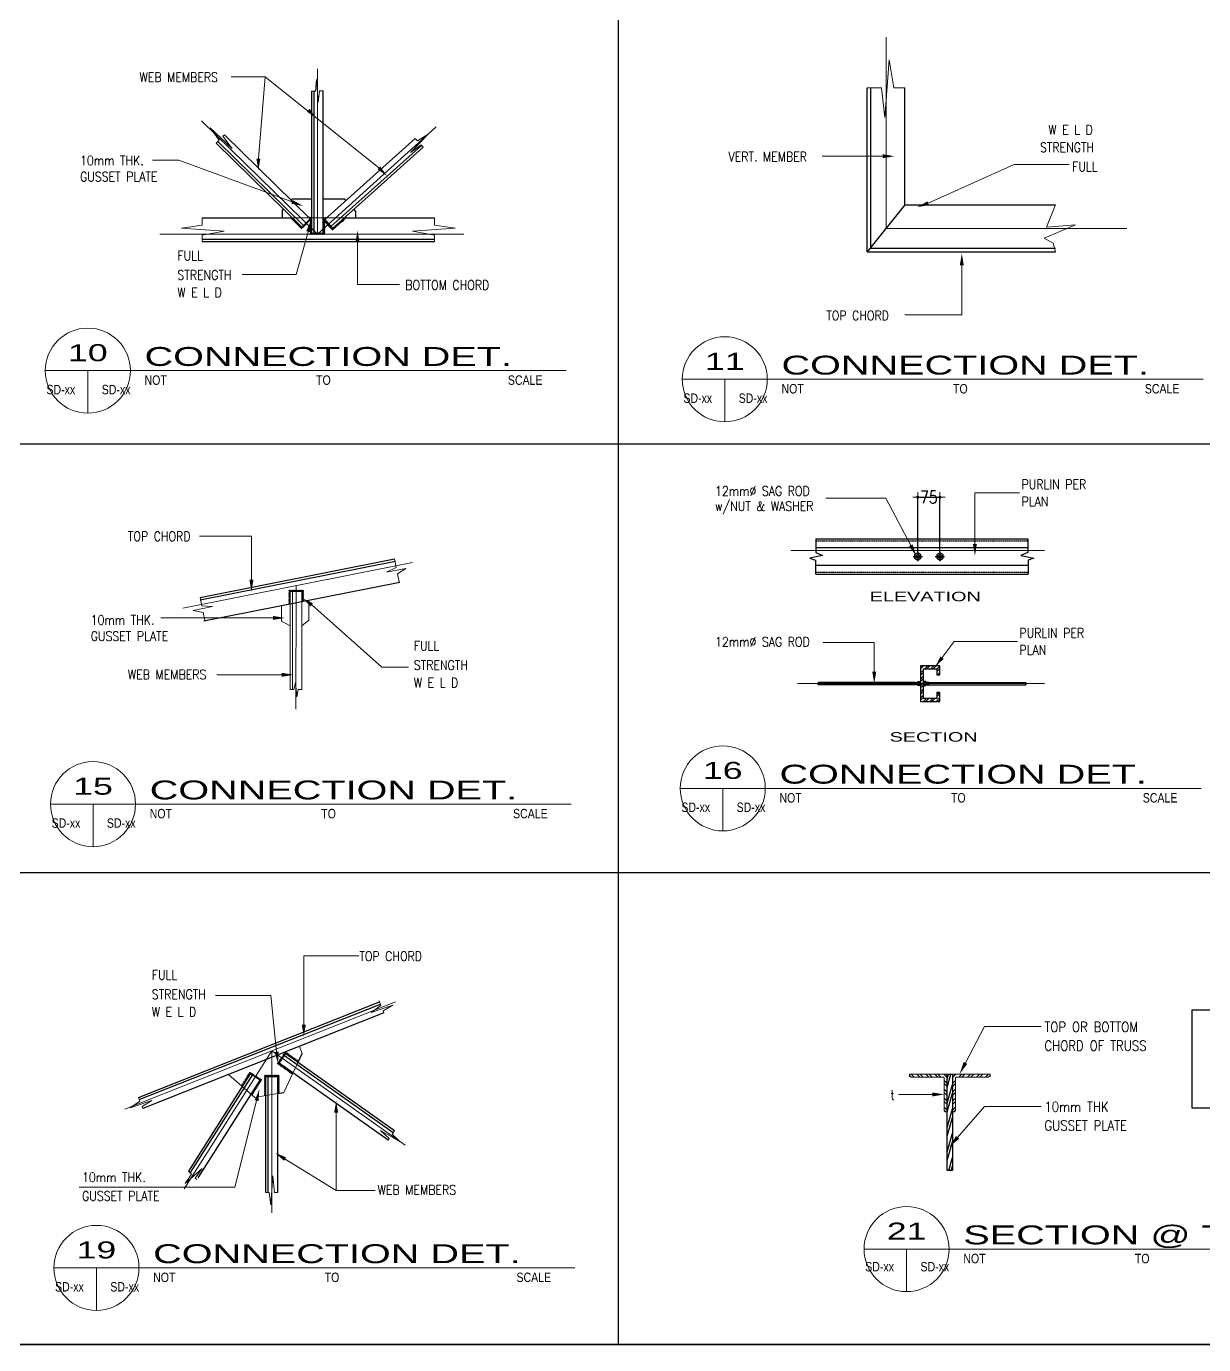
# Model space of a CAD drawing. Header units: millimetres. Extents: x -14320 to 437400, y -59080 to 73710.
# Drawn here: x -2918 to 15767, y -55145 to -34225 of the extents above; entities that cross this region are included whole.
import ezdxf
from ezdxf.enums import TextEntityAlignment as Align

# ---------------------------------------------------------------- set-up
doc = ezdxf.new("R2010")
doc.units = ezdxf.units.MM
doc.header["$LTSCALE"] = 10
doc.header["$MEASUREMENT"] = 0
doc.linetypes.add('HIDDEN2', pattern=[0.1875, 0.125, -0.0625])
for name, color, linetype in [('8', 8, 'Continuous'), ('ANG', 5, 'Continuous'), ('truss', 3, 'Continuous')]:
    doc.layers.add(name, color=color, linetype=linetype)
for name, color, linetype, lineweight in [('DIM', 8, 'Continuous', 5), ('GRID', 9, 'Continuous', 5), ('S-DETL-LW25', 2, 'Continuous', 9), ('S-DIMN-100', 1, 'Continuous', 5), ('SPOT', 9, 'Continuous', 9), ('TEXT', 2, 'Continuous', 20), ('WEB', 2, 'Continuous', 9), ('WELD', 251, 'Continuous', 5)]:
    doc.layers.add(name, color=color, linetype=linetype, lineweight=lineweight)
doc.styles.add('1', font='simplex.shx', dxfattribs={"width": 0.85, "height": 40})
doc.styles.add('100', font='ROMANS.shx', dxfattribs={"width": 0.8, "height": 200})
doc.styles.add('TITLE1', font='HELV.shx', dxfattribs={"height": 500})
doc.styles.add('TITLE2', font='HELV.shx', dxfattribs={"height": 400})
doc.dimstyles.new('S-100-DIM-DB', dxfattribs={"dimscale": 50, "dimtxt": 2.5, "dimasz": 0.008, "dimexe": 0, "dimexo": 0, "dimgap": 1, "dimtad": 1, "dimdec": 0, "dimrnd": 0.5, "dimdsep": 46, "dimtxsty": '100', "dimblk": 'ESCA-DOT-1', "dimcen": 0.0025, "dimclrd": 1, "dimclre": 1, "dimclrt": 52, "dimadec": 0, "dimazin": 2, "dimtfac": 1, "dimtdec": 0, "dimtix": 1, "dimtmove": 2, "dimatfit": 3, "dimldrblk": 'ESCA-DOT-1', "dimfxl": 1, "dimtolj": 1, "dimtzin": 0, "dimarcsym": 0})

# ---------------------------------------------------------------- blocks, each defined once
blk = doc.blocks.new('*X157')
at = {"color": 0}
for p, q in [((39.58, 42.154), (39.605, 42.179)), ((39.603, 42.1702), (39.5987, 42.1745)), ((39.6004, 42.1684), (39.614, 42.182)), ((39.6065, 42.1727), (39.6022, 42.177)), ((39.61, 42.1752), (39.6057, 42.1795)), ((39.6136, 42.1777), (39.6092, 42.182)), ((39.5697, 42.1195), (39.5494, 42.1398)), ((39.5504, 42.1364), (39.5642, 42.1502)), ((39.5529, 42.1329), (39.5572, 42.1372)), ((39.5573, 42.138), (39.553, 42.1423)), ((39.5554, 42.1294), (39.5597, 42.1337)), ((39.5608, 42.1404), (39.5565, 42.1447)), ((39.5579, 42.1259), (39.5622, 42.1302)), ((39.5839, 42.0993), (39.5591, 42.1241)), ((39.5597, 42.1396), (39.5846, 42.1646)), ((39.5643, 42.1429), (39.56, 42.1472)), ((39.5604, 42.1223), (39.5647, 42.1266)), ((39.5628, 42.1188), (39.5672, 42.1231)), ((39.5678, 42.1454), (39.5635, 42.1497)), ((39.5653, 42.1153), (39.5696, 42.1196)), ((39.5713, 42.1479), (39.567, 42.1522)), ((39.5749, 42.1504), (39.5706, 42.1547)), ((39.5784, 42.1528), (39.5741, 42.1571)), ((39.5819, 42.1553), (39.5776, 42.1596)), ((39.5854, 42.1578), (39.5811, 42.1621)), ((39.5889, 42.1603), (39.5846, 42.1646)), ((39.5924, 42.1628), (39.5881, 42.1671)), ((39.596, 42.1653), (39.5917, 42.1696)), ((39.5918, 42.0938), (39.6167, 42.1187)), ((39.5995, 42.1677), (39.5952, 42.172)), ((39.6221, 42.1151), (39.6178, 42.1194)), ((39.6256, 42.1176), (39.6213, 42.1219)), ((39.6291, 42.1201), (39.6248, 42.1244)), ((39.6326, 42.1226), (39.6283, 42.1269)), ((39.6361, 42.1251), (39.6318, 42.1294)), ((39.6326, 42.1225), (39.64, 42.1299)), ((39.6397, 42.1275), (39.6354, 42.1319)), ((39.5678, 42.1118), (39.5721, 42.1161)), ((39.5703, 42.1083), (39.5746, 42.1126)), ((39.5728, 42.1047), (39.5771, 42.109)), ((39.5869, 42.0903), (39.5734, 42.1038)), ((39.5752, 42.1012), (39.5795, 42.1055)), ((39.5777, 42.0977), (39.582, 42.102)), ((39.5802, 42.0942), (39.5845, 42.0985)), ((39.5827, 42.0907), (39.5964, 42.1043)), ((39.5904, 42.0928), (39.5861, 42.0971)), ((39.5939, 42.0953), (39.5896, 42.0996)), ((39.5975, 42.0978), (39.5931, 42.1021)), ((39.601, 42.1002), (39.5967, 42.1046)), ((39.6045, 42.1027), (39.6002, 42.107)), ((39.608, 42.1052), (39.6037, 42.1095)), ((39.6115, 42.1077), (39.6072, 42.112)), ((39.615, 42.1102), (39.6107, 42.1145)), ((39.6186, 42.1127), (39.6143, 42.117))]:
    blk.add_line(p, q, dxfattribs=at)
blk = doc.blocks.new('*X156')
at = {"color": 0}
for p, q in [((39.495, 42.225), (39.4962, 42.2261)), ((39.495, 42.219), (39.501, 42.225)), ((39.501, 42.2182), (39.495, 42.2242)), ((39.495, 42.213), (39.501, 42.219)), ((39.501, 42.2122), (39.495, 42.2182)), ((39.495, 42.207), (39.501, 42.213)), ((39.501, 42.2062), (39.495, 42.2122)), ((39.495, 42.201), (39.501, 42.207)), ((39.501, 42.2002), (39.495, 42.2062)), ((39.495, 42.195), (39.501, 42.201)), ((39.501, 42.1942), (39.495, 42.2002)), ((39.495, 42.189), (39.501, 42.195)), ((39.501, 42.1882), (39.495, 42.1942)), ((39.495, 42.183), (39.501, 42.189)), ((39.501, 42.1822), (39.495, 42.1882)), ((39.495, 42.177), (39.501, 42.183)), ((39.501, 42.1762), (39.495, 42.1822)), ((39.495, 42.171), (39.501, 42.177)), ((39.501, 42.1702), (39.495, 42.1762)), ((39.501, 42.2242), (39.4991, 42.2261)), ((39.551, 42.215), (39.5543, 42.2182)), ((39.557, 42.2102), (39.551, 42.2162)), ((39.551, 42.209), (39.557, 42.215)), ((39.557, 42.2042), (39.551, 42.2102)), ((39.551, 42.203), (39.557, 42.209)), ((39.557, 42.1982), (39.551, 42.2042)), ((39.551, 42.197), (39.557, 42.203)), ((39.557, 42.1922), (39.551, 42.1982)), ((39.551, 42.191), (39.557, 42.197)), ((39.557, 42.1862), (39.551, 42.1922)), ((39.551, 42.185), (39.557, 42.191)), ((39.557, 42.1802), (39.551, 42.1862)), ((39.551, 42.179), (39.557, 42.185)), ((39.557, 42.1742), (39.551, 42.1802)), ((39.551, 42.173), (39.557, 42.179)), ((39.557, 42.2162), (39.555, 42.2182)), ((39.495, 42.165), (39.501, 42.171)), ((39.501, 42.1642), (39.495, 42.1702)), ((39.495, 42.159), (39.501, 42.165)), ((39.501, 42.1582), (39.495, 42.1642)), ((39.495, 42.153), (39.501, 42.159)), ((39.501, 42.1522), (39.495, 42.1582)), ((39.495, 42.147), (39.501, 42.153)), ((39.5074, 42.1398), (39.495, 42.1522)), ((39.495, 42.141), (39.501, 42.147)), ((39.5014, 42.1398), (39.495, 42.1462)), ((39.4999, 42.1398), (39.5059, 42.1458)), ((39.5059, 42.1398), (39.5119, 42.1458)), ((39.5134, 42.1398), (39.5074, 42.1458)), ((39.5119, 42.1398), (39.5179, 42.1458)), ((39.5194, 42.1398), (39.5134, 42.1458)), ((39.5179, 42.1398), (39.5239, 42.1458)), ((39.5254, 42.1398), (39.5194, 42.1458)), ((39.5239, 42.1398), (39.5299, 42.1458)), ((39.5314, 42.1398), (39.5254, 42.1458)), ((39.5299, 42.1398), (39.5359, 42.1458)), ((39.5374, 42.1398), (39.5314, 42.1458)), ((39.5359, 42.1398), (39.5419, 42.1458)), ((39.5434, 42.1398), (39.5374, 42.1458)), ((39.5419, 42.1398), (39.5479, 42.1458)), ((39.5494, 42.1398), (39.5434, 42.1458)), ((39.5479, 42.1398), (39.557, 42.149)), ((39.5554, 42.1398), (39.5494, 42.1458)), ((39.557, 42.1682), (39.551, 42.1742)), ((39.551, 42.167), (39.557, 42.173)), ((39.557, 42.1622), (39.551, 42.1682)), ((39.551, 42.161), (39.557, 42.167)), ((39.557, 42.1562), (39.551, 42.1622)), ((39.551, 42.155), (39.557, 42.161)), ((39.557, 42.1502), (39.551, 42.1562)), ((39.551, 42.149), (39.557, 42.155)), ((39.557, 42.1442), (39.551, 42.1502)), ((39.5539, 42.1398), (39.557, 42.143))]:
    blk.add_line(p, q, dxfattribs=at)
blk = doc.blocks.new('*X163')
at = {"color": 0}
for p, q in [((-23.8006, 20.6349), (-23.7904, 20.6451)), ((-23.8006, 20.6409), (-23.7964, 20.6451)), ((-23.7946, 20.6387), (-23.8006, 20.6447)), ((-23.7891, 20.6391), (-23.7951, 20.6451)), ((-23.7904, 20.6391), (-23.7844, 20.6451)), ((-23.7831, 20.6391), (-23.7891, 20.6451)), ((-23.7844, 20.6391), (-23.7784, 20.6451)), ((-23.7771, 20.6391), (-23.7831, 20.6451)), ((-23.7784, 20.6391), (-23.7724, 20.6451)), ((-23.7711, 20.6391), (-23.7771, 20.6451)), ((-23.7724, 20.6391), (-23.7664, 20.6451)), ((-23.7651, 20.6391), (-23.7711, 20.6451)), ((-23.7664, 20.6391), (-23.7604, 20.6451)), ((-23.7591, 20.6391), (-23.7651, 20.6451)), ((-23.7604, 20.6391), (-23.7544, 20.6451)), ((-23.7531, 20.6391), (-23.7591, 20.6451)), ((-23.7544, 20.6391), (-23.7484, 20.6451)), ((-23.7471, 20.6391), (-23.7531, 20.6451)), ((-23.7484, 20.6391), (-23.7424, 20.6451)), ((-23.7386, 20.6367), (-23.7471, 20.6451)), ((-23.7446, 20.6369), (-23.7386, 20.6429)), ((-23.7386, 20.6427), (-23.7411, 20.6451)), ((-23.7946, 20.6327), (-23.8006, 20.6387)), ((-23.8006, 20.6289), (-23.7946, 20.6349)), ((-23.7946, 20.6267), (-23.8006, 20.6327)), ((-23.8006, 20.6229), (-23.7946, 20.6289)), ((-23.7946, 20.6207), (-23.8006, 20.6267)), ((-23.8006, 20.6169), (-23.7946, 20.6229)), ((-23.7946, 20.6147), (-23.8006, 20.6207)), ((-23.8006, 20.6109), (-23.7946, 20.6169)), ((-23.7946, 20.6087), (-23.8006, 20.6147)), ((-23.8006, 20.6049), (-23.7946, 20.6109)), ((-23.7946, 20.6027), (-23.8006, 20.6087)), ((-23.8006, 20.5989), (-23.7946, 20.6049)), ((-23.7946, 20.5967), (-23.8006, 20.6027)), ((-23.8006, 20.5929), (-23.7946, 20.5989)), ((-23.7946, 20.5907), (-23.8006, 20.5967)), ((-23.7978, 20.5879), (-23.8006, 20.5907)), ((-23.7997, 20.5879), (-23.7946, 20.5929)), ((-23.7446, 20.6309), (-23.7386, 20.6369)), ((-23.7386, 20.6307), (-23.7446, 20.6367)), ((-23.7446, 20.6249), (-23.7386, 20.6309)), ((-23.7386, 20.6247), (-23.7446, 20.6307)), ((-23.7446, 20.6189), (-23.7386, 20.6249)), ((-23.7386, 20.6187), (-23.7446, 20.6247)), ((-23.7446, 20.6129), (-23.7386, 20.6189)), ((-23.7386, 20.6127), (-23.7446, 20.6187)), ((-23.7446, 20.6069), (-23.7386, 20.6129)), ((-23.7386, 20.6067), (-23.7446, 20.6127)), ((-23.7446, 20.6009), (-23.7386, 20.6069)), ((-23.7386, 20.6007), (-23.7446, 20.6067)), ((-23.7417, 20.5978), (-23.7446, 20.6007)), ((-23.7418, 20.5978), (-23.7386, 20.6009))]:
    blk.add_line(p, q, dxfattribs=at)
blk = doc.blocks.new('*X160')
at = {"color": 0}
for p, q in [((-14.7245, -20.6285), (-14.6807, -20.5846)), ((-14.691, -20.5829), (-14.6868, -20.5787)), ((-14.6799, -20.5877), (-14.6882, -20.5795)), ((-14.688, -20.5859), (-14.6837, -20.5817)), ((-14.7215, -20.6301), (-14.7658, -20.5858)), ((-14.7639, -20.5899), (-14.7597, -20.5856)), ((-14.7609, -20.5928), (-14.7567, -20.5886)), ((-14.7579, -20.5958), (-14.7536, -20.5916)), ((-14.7548, -20.5988), (-14.7506, -20.5945)), ((-14.7518, -20.6018), (-14.7476, -20.5975)), ((-14.7488, -20.6047), (-14.7445, -20.6005)), ((-14.7457, -20.6077), (-14.7415, -20.6034)), ((-14.7427, -20.6107), (-14.7385, -20.6064)), ((-14.7397, -20.6136), (-14.7354, -20.6094)), ((-14.7367, -20.6166), (-14.7324, -20.6124)), ((-14.7336, -20.6196), (-14.7294, -20.6153)), ((-14.7306, -20.6225), (-14.7264, -20.6183)), ((-14.7276, -20.6255), (-14.7233, -20.6213)), ((-14.7156, -20.6241), (-14.7198, -20.6198)), ((-14.7126, -20.621), (-14.7169, -20.6168)), ((-14.7096, -20.618), (-14.7139, -20.6138)), ((-14.7067, -20.615), (-14.7109, -20.6107)), ((-14.7037, -20.612), (-14.7079, -20.6077)), ((-14.7007, -20.6089), (-14.705, -20.6047)), ((-14.6978, -20.6059), (-14.702, -20.6017)), ((-14.6948, -20.6029), (-14.699, -20.5986)), ((-14.6918, -20.5998), (-14.6961, -20.5956)), ((-14.6889, -20.5968), (-14.6931, -20.5926)), ((-14.6859, -20.5938), (-14.6901, -20.5895)), ((-14.6829, -20.5907), (-14.6873, -20.5866))]:
    blk.add_line(p, q, dxfattribs=at)
blk = doc.blocks.new('*X161')
at = {"color": 0}
for p, q in [((-14.687, -20.585), (-14.6847, -20.5826)), ((-14.687, -20.591), (-14.681, -20.585)), ((-14.681, -20.5866), (-14.685, -20.5826)), ((-14.625, -20.5886), (-14.631, -20.5826)), ((-14.631, -20.589), (-14.625, -20.583)), ((-14.681, -20.5926), (-14.687, -20.5866)), ((-14.687, -20.597), (-14.681, -20.591)), ((-14.681, -20.5986), (-14.687, -20.5926)), ((-14.687, -20.603), (-14.681, -20.597)), ((-14.681, -20.6046), (-14.687, -20.5986)), ((-14.687, -20.609), (-14.681, -20.603)), ((-14.681, -20.6106), (-14.687, -20.6046)), ((-14.687, -20.615), (-14.681, -20.609)), ((-14.681, -20.6166), (-14.687, -20.6106)), ((-14.687, -20.621), (-14.681, -20.615)), ((-14.681, -20.6226), (-14.687, -20.6166)), ((-14.687, -20.627), (-14.681, -20.621)), ((-14.681, -20.6286), (-14.687, -20.6226)), ((-14.687, -20.633), (-14.681, -20.627)), ((-14.681, -20.6346), (-14.687, -20.6286)), ((-14.687, -20.639), (-14.681, -20.633)), ((-14.681, -20.6406), (-14.687, -20.6346)), ((-14.687, -20.645), (-14.681, -20.639)), ((-14.681, -20.6466), (-14.687, -20.6406)), ((-14.625, -20.5946), (-14.631, -20.5886)), ((-14.631, -20.595), (-14.625, -20.589)), ((-14.625, -20.6006), (-14.631, -20.5946)), ((-14.631, -20.601), (-14.625, -20.595)), ((-14.625, -20.6066), (-14.631, -20.6006)), ((-14.631, -20.607), (-14.625, -20.601)), ((-14.625, -20.6126), (-14.631, -20.6066)), ((-14.631, -20.613), (-14.625, -20.607)), ((-14.625, -20.6186), (-14.631, -20.6126)), ((-14.631, -20.619), (-14.625, -20.613)), ((-14.625, -20.6246), (-14.631, -20.6186)), ((-14.631, -20.625), (-14.625, -20.619)), ((-14.625, -20.6306), (-14.631, -20.6246)), ((-14.631, -20.631), (-14.625, -20.625)), ((-14.625, -20.6366), (-14.631, -20.6306)), ((-14.631, -20.637), (-14.625, -20.631)), ((-14.625, -20.6426), (-14.631, -20.6366)), ((-14.631, -20.643), (-14.625, -20.637)), ((-14.687, -20.651), (-14.681, -20.645)), ((-14.6799, -20.6538), (-14.687, -20.6466)), ((-14.6859, -20.6538), (-14.687, -20.6526)), ((-14.6838, -20.6538), (-14.6778, -20.6478)), ((-14.6739, -20.6538), (-14.6799, -20.6478)), ((-14.6778, -20.6538), (-14.6718, -20.6478)), ((-14.6679, -20.6538), (-14.6739, -20.6478)), ((-14.6718, -20.6538), (-14.6658, -20.6478)), ((-14.6619, -20.6538), (-14.6679, -20.6478)), ((-14.6658, -20.6538), (-14.6598, -20.6478)), ((-14.6559, -20.6538), (-14.6619, -20.6478)), ((-14.6598, -20.6538), (-14.6538, -20.6478)), ((-14.6499, -20.6538), (-14.6559, -20.6478)), ((-14.6538, -20.6538), (-14.6478, -20.6478)), ((-14.6439, -20.6538), (-14.6499, -20.6478)), ((-14.6478, -20.6538), (-14.6418, -20.6478)), ((-14.6379, -20.6538), (-14.6439, -20.6478)), ((-14.6418, -20.6538), (-14.6358, -20.6478)), ((-14.6319, -20.6538), (-14.6379, -20.6478)), ((-14.6358, -20.6538), (-14.625, -20.643)), ((-14.6259, -20.6538), (-14.6319, -20.6478)), ((-14.625, -20.6486), (-14.631, -20.6426)), ((-14.6298, -20.6538), (-14.625, -20.649))]:
    blk.add_line(p, q, dxfattribs=at)
blk = doc.blocks.new('*X162')
at = {"color": 0}
for p, q in [((-14.63, -20.594), (-14.6176, -20.5816)), ((-14.6211, -20.5866), (-14.6253, -20.5824)), ((-14.6179, -20.5838), (-14.6221, -20.5795)), ((-14.5932, -20.6351), (-14.5412, -20.5832)), ((-14.5403, -20.5894), (-14.5445, -20.5851)), ((-14.5877, -20.6319), (-14.6316, -20.588)), ((-14.6242, -20.5894), (-14.6285, -20.5852)), ((-14.6272, -20.5972), (-14.623, -20.5929)), ((-14.6244, -20.6003), (-14.6201, -20.5961)), ((-14.6215, -20.6035), (-14.6173, -20.5992)), ((-14.6187, -20.6066), (-14.6145, -20.6024)), ((-14.6159, -20.6098), (-14.6116, -20.6056)), ((-14.5909, -20.6348), (-14.6159, -20.6097)), ((-14.613, -20.613), (-14.6088, -20.6087)), ((-14.6102, -20.6161), (-14.6059, -20.6119)), ((-14.6074, -20.6193), (-14.6031, -20.615)), ((-14.6045, -20.6225), (-14.6003, -20.6182)), ((-14.6017, -20.6256), (-14.5974, -20.6214)), ((-14.5988, -20.6288), (-14.5946, -20.6245)), ((-14.5846, -20.6291), (-14.5888, -20.6248)), ((-14.5814, -20.6263), (-14.5857, -20.622)), ((-14.5782, -20.6234), (-14.5825, -20.6192)), ((-14.5751, -20.6206), (-14.5793, -20.6163)), ((-14.5719, -20.6178), (-14.5762, -20.6135)), ((-14.5687, -20.6149), (-14.573, -20.6107)), ((-14.5656, -20.6121), (-14.5698, -20.6078)), ((-14.5624, -20.6092), (-14.5667, -20.605)), ((-14.5593, -20.6064), (-14.5635, -20.6022)), ((-14.5561, -20.6036), (-14.5603, -20.5993)), ((-14.5529, -20.6007), (-14.5572, -20.5965)), ((-14.5498, -20.5979), (-14.554, -20.5937)), ((-14.5517, -20.5996), (-14.5384, -20.5863)), ((-14.5466, -20.5951), (-14.5508, -20.5908)), ((-14.5434, -20.5922), (-14.5477, -20.588))]:
    blk.add_line(p, q, dxfattribs=at)
blk = doc.blocks.new('ESCA-DOT-1')
at = {"layer": 'S-DIMN-100', "color": 5}
for p, q in [((-200, 0), (200, 0)), ((0, -200), (0, 200))]:
    blk.add_line(p, q, dxfattribs=at)
at = {"layer": 'S-DIMN-100', "color": 1, "const_width": 60}
blk.add_lwpolyline([(-30, 0, 1), (30, 0, 1)], format="xyb", close=True, dxfattribs=at)
blk = doc.blocks.new('*D187')
at = {"layer": 'Defpoints', "color": 0, "transparency": 16777216}
for p in [(11582, -41696), (11230, -42563), (11582, -42563)]:
    blk.add_point(p, dxfattribs=at)
at = {"layer": 'DIM', "color": 1, "lineweight": -2, "transparency": 16777216}
for p, q in [((11230, -42563), (11230, -41696)), ((11231, -41696), (11582, -41696)), ((11582, -42563), (11582, -41696))]:
    blk.add_line(p, q, dxfattribs=at)
at = {"layer": 'DIM', "color": 1, "lineweight": -2, "transparency": 16777216, "xscale": 0.4, "yscale": 0.4, "zscale": 0.4, "rotation": 180}
blk.add_blockref('ESCA-DOT-1', (11230, -41696), dxfattribs=at)
at = {"layer": 'DIM', "color": 1, "lineweight": -2, "transparency": 16777216, "xscale": 0.4, "yscale": 0.4, "zscale": 0.4}
blk.add_blockref('ESCA-DOT-1', (11582, -41696), dxfattribs=at)
at = {"layer": 'DIM', "color": 52, "transparency": 16777216, "insert": (11406, -41696), "char_height": 200, "attachment_point": 5, "style": '100'}
blk.add_mtext('\\A1;75', dxfattribs=at)
blk = doc.blocks.new('*X134')
at = {"color": 0}
for p, q in [((-2.819, 59.548), (-2.768, 59.599)), ((-2.819, 59.585), (-2.805, 59.599)), ((-2.749, 59.549), (-2.699, 59.599)), ((-2.712, 59.549), (-2.662, 59.599)), ((-2.643, 59.549), (-2.593, 59.599)), ((-2.606, 59.549), (-2.556, 59.599)), ((-2.544, 59.542), (-2.494, 59.592)), ((-2.819, 59.479), (-2.769, 59.529)), ((-2.819, 59.442), (-2.769, 59.492)), ((-2.819, 59.373), (-2.769, 59.423)), ((-2.819, 59.336), (-2.769, 59.386)), ((-2.544, 59.505), (-2.494, 59.555)), ((-2.531, 59.449), (-2.494, 59.486)), ((-2.819, 59.267), (-2.769, 59.317)), ((-2.819, 59.23), (-2.769, 59.28)), ((-2.819, 59.161), (-2.769, 59.211)), ((-2.819, 59.123), (-2.769, 59.173)), ((-2.544, 59.118), (-2.513, 59.149)), ((-2.819, 59.055), (-2.769, 59.105)), ((-2.819, 59.017), (-2.769, 59.067)), ((-2.769, 58.999), (-2.719, 59.049)), ((-2.732, 58.999), (-2.682, 59.049)), ((-2.663, 58.999), (-2.613, 59.049)), ((-2.626, 58.999), (-2.576, 59.049)), ((-2.557, 58.999), (-2.494, 59.062)), ((-2.544, 59.08), (-2.494, 59.13)), ((-2.519, 58.999), (-2.494, 59.024))]:
    blk.add_line(p, q, dxfattribs=at)

msp = doc.modelspace()

# ---------------------------------------------------------------- hatches: boundary and pattern name
at = {"layer": '8'}
h = msp.add_hatch(dxfattribs=at)
h.set_pattern_fill('STEEL', color=256, scale=800, style=0)
h.set_pattern_definition([(135, (3510294.58, -4334392.62), (70.7106781, 70.7106781), []), (135, (3510294.58, -4334342.62), (70.7106781, 70.7106781), [])])
edge = h.paths.add_edge_path()
edge.add_line((11650.5, -50922.6), (11650.5, -51426.6))
edge.add_arc((11674.5, -51426.6), 24, 180, 270)
edge.add_line((11674.5, -51450.6), (11698.5, -51450.6))
edge.add_line((11698.5, -51450.6), (11698.5, -50850.6))
edge.add_line((11698.5, -50850.6), (11098.5, -50850.6))
edge.add_line((11098.5, -50850.6), (11098.5, -50874.6))
edge.add_arc((11122.5, -50874.6), 24, 180, 270)
edge.add_line((11122.5, -50898.6), (11626.5, -50898.6))
edge.add_arc((11626.5, -50922.6), 24, 0, 90, ccw=False)
h = msp.add_hatch(dxfattribs=at)
h.set_pattern_fill('STEEL', color=256, scale=800, angle=30, style=0)
h.set_pattern_definition([(75, (-3486817.62, -4334392.62), (-96.5925826, 25.8819045), []), (75, (-3486842.62, -4334349.32), (-96.5925826, 25.8819045), [])])
h.paths.add_polyline_path([(11778.5, -50850.6), (11698.5, -50850.6), (11698.5, -52379.6), (11778.5, -52379.6)])
h = msp.add_hatch(dxfattribs=at)
h.set_pattern_fill('STEEL', color=256, scale=800, style=0)
h.set_pattern_definition([(45, (-3486817.62, -4334392.62), (-70.7106781, 70.7106781), []), (45, (-3486817.62, -4334342.62), (-70.7106781, 70.7106781), [])])
edge = h.paths.add_edge_path()
edge.add_line((11826.5, -50922.6), (11826.5, -51426.6))
edge.add_arc((11802.5, -51426.6), 24, 270, 360, ccw=False)
edge.add_line((11802.5, -51450.6), (11778.5, -51450.6))
edge.add_line((11778.5, -51450.6), (11778.5, -50850.6))
edge.add_line((11778.5, -50850.6), (12378.5, -50850.6))
edge.add_line((12378.5, -50850.6), (12378.5, -50874.6))
edge.add_arc((12354.5, -50874.6), 24, -90, 0, ccw=False)
edge.add_line((12354.5, -50898.6), (11850.5, -50898.6))
edge.add_arc((11850.5, -50922.6), 24, 90, 180)

# ---------------------------------------------------------------- linework, layer by layer
at = {"color": 2}
for p, q in [((9609.2, -42355.7), (12977.5, -42355.7)), ((9609.2, -42918.2), (12977.5, -42918.2)), ((11192.6, -44636.5), (9651.4, -44636.5)), ((11192.6, -44674), (9651.4, -44674)), ((11403.1, -44636.5), (12944.2, -44636.5)), ((11403.1, -44674), (12944.2, -44674))]:
    msp.add_line(p, q, dxfattribs=at)
at = {"color": 1, "linetype": 'HIDDEN2'}
for p, q in [((9609.2, -42388.5), (12977.5, -42388.5)), ((9609.2, -42885.4), (12977.5, -42885.4))]:
    msp.add_line(p, q, dxfattribs=at)
at = {"color": 1}
for p, q in [((9609.2, -42496.3), (12977.5, -42496.3)), ((11156.5, -42637), (11304.2, -42637)), ((11230.4, -42563.5), (11230.4, -42711.1)), ((11508.1, -42637), (11655.8, -42637)), ((11581.9, -42563.5), (11581.9, -42711.1)), ((9609.2, -42777.6), (12977.5, -42777.6)), ((11192.6, -44674), (11192.6, -44636.5)), ((11192.6, -44636.5), (11230.1, -44636.5)), ((11192.6, -44636.5), (11192.6, -44674)), ((11230.1, -44674), (11192.6, -44674)), ((11198.9, -44642.5), (11198.9, -44668)), ((11205.1, -44636.5), (11205.1, -44674)), ((11211.4, -44642.5), (11211.4, -44668)), ((11217.6, -44636.5), (11217.6, -44674)), ((11223.9, -44642.5), (11223.9, -44668)), ((11230.1, -44639.3), (11230.1, -44631.4)), ((11230.1, -44636.5), (11230.1, -44674)), ((11230.1, -44639.3), (11230.1, -44671.2)), ((11260.1, -44639.3), (11230.1, -44639.3)), ((11260.1, -44671.2), (11230.1, -44671.2)), ((11230.1, -44679.2), (11230.1, -44671.2)), ((11235.5, -44639.3), (11235.5, -44623.4)), ((11235.5, -44623.4), (11260.1, -44623.4)), ((11235.5, -44639.3), (11235.5, -44671.2)), ((11235.5, -44687.1), (11235.5, -44671.2)), ((11260.1, -44687.1), (11235.5, -44687.1)), ((11260.1, -44689.9), (11260.1, -44620.6)), ((11260.1, -44620.6), (11268.6, -44620.6)), ((11268.6, -44689.9), (11260.1, -44689.9)), ((11268.6, -44620.6), (11268.6, -44689.9)), ((11327.1, -44620.6), (11327.1, -44689.9)), ((11335.6, -44620.6), (11327.1, -44620.6)), ((11327.1, -44689.9), (11335.6, -44689.9)), ((11335.6, -44689.9), (11335.6, -44620.6)), ((11360.2, -44623.4), (11335.6, -44623.4)), ((11335.6, -44639.3), (11365.6, -44639.3)), ((11335.6, -44671.2), (11365.6, -44671.2)), ((11335.6, -44687.1), (11360.2, -44687.1)), ((11360.2, -44639.3), (11360.2, -44623.4)), ((11360.2, -44639.3), (11360.2, -44671.2)), ((11360.2, -44687.1), (11360.2, -44671.2)), ((11365.6, -44639.3), (11365.6, -44631.4)), ((11365.6, -44636.5), (11365.6, -44674)), ((11403.1, -44636.5), (11365.6, -44636.5)), ((11365.6, -44639.3), (11365.6, -44671.2)), ((11365.6, -44679.2), (11365.6, -44671.2)), ((11365.6, -44674), (11403.1, -44674)), ((11371.8, -44642.5), (11371.8, -44668)), ((11378.1, -44636.5), (11378.1, -44674)), ((11384.3, -44642.5), (11384.3, -44668)), ((11390.6, -44636.5), (11390.6, -44674)), ((11396.8, -44642.5), (11396.8, -44668)), ((11403.1, -44674), (11403.1, -44636.5)), ((11403.1, -44636.5), (11403.1, -44674))]:
    msp.add_line(p, q, dxfattribs=at)
at = {"color": 1, "linetype": 'Continuous'}
for points in [[(1607.2, -36967.5), (1292.9, -36967.5), (1281.7, -36980.5)], [(2153.7, -36988.5), (2134.6, -36967.5), (1794.7, -36967.5)], [(1159.2, -37123), (1141.9, -37143.1), (1141.9, -37261.9)], [(2310.4, -37261.9), (2310.4, -37161.6), (2279.5, -37127.5)]]:
    msp.add_lwpolyline(points, dxfattribs=at)
at = {"color": 1}
for points in [[(9609.2, -42355.7), (9609.2, -42576.3), (9719.9, -42619.9), (9514.6, -42663.6), (9606.3, -42694.1), (9606.3, -42918.2)], [(12977.5, -42355.7), (12977.5, -42576.3), (12866.9, -42619.9), (13072.1, -42663.6), (12980.4, -42694.1), (12980.4, -42918.2)]]:
    msp.add_lwpolyline(points, dxfattribs=at)
for points in [[(11230.4, -42695), (11280.6, -42666), (11280.6, -42608), (11230.4, -42579), (11180.1, -42608), (11180.1, -42666)], [(11581.9, -42695), (11632.2, -42666), (11632.2, -42608), (11581.9, -42579), (11531.7, -42608), (11531.7, -42666)], [(11532.2, -44795.9), (11532.2, -44889.6), (11321.3, -44889.6), (11321.3, -44420.9), (11532.2, -44420.9), (11532.2, -44514.6), (11579.1, -44514.6), (11579.1, -44374), (11274.4, -44374), (11274.4, -44936.5), (11579.1, -44936.5), (11579.1, -44795.9)]]:
    msp.add_lwpolyline(points, close=True)
at = {"color": 4}
for centre in [(11230.4, -42637), (11581.9, -42637)]:
    msp.add_circle(centre, 30.2, dxfattribs=at)
at = {"color": 2}
for centre, radius, start, end in [((9656.1, -44662.2), 12.7, 108.64526, 248.55656), ((9656.2, -44643.1), 8.16, 126.04049, 250.05354), ((9644.4, -44661.7), 14.2, 299.80171, 50.26746), ((12951.3, -44661.7), 14.2, 129.73254, 240.19829), ((12939.4, -44643.1), 8.16, 289.94646, 53.95951), ((12939.6, -44662.2), 12.7, 291.44344, 71.35474)]:
    msp.add_arc(centre, radius, start, end, dxfattribs=at)
at = {"color": 1, "extrusion": (0, 0, -1)}
for centre, major_axis, start_param, end_param in [((11270.4, -44655.3), (-40.3, 0), 5.7631792, 6.8031914), ((11242.2, -44631.4), (-12.1, 0), 5.3052707, 7.2611), ((11242.2, -44679.2), (12.1, 0), 2.163678, 4.1195073), ((11353.5, -44631.4), (-12.1, 0), 2.163678, 4.1195073), ((11325.3, -44655.3), (40.3, 0), 5.7631792, 6.8031914), ((11353.5, -44679.2), (-12.1, 0), 2.163678, 4.1195073)]:
    msp.add_ellipse(centre, major_axis=major_axis, ratio=0.796875, start_param=start_param, end_param=end_param, dxfattribs=at)
at = {"layer": '8'}
for p, q in [((15580.1, -49830.8), (18102.5, -49830.8)), ((15580.1, -49830.8), (15580.1, -51388.3)), ((15580.1, -51388.3), (16541.3, -51388.3)), ((11778.5, -52379.6), (11698.5, -52379.6))]:
    msp.add_line(p, q, dxfattribs=at)
at = {"layer": 'ANG'}
for p, q in [((6479.7, -55144.7), (6479.7, -27635)), ((-14320.3, -40852.2), (26279.7, -40852.2)), ((-14320.3, -47652.2), (36179.7, -47652.2)), ((55979.7, -55144.7), (-14320.3, -55144.7)), ((-14320.3, -55144.7), (55979.7, -55144.7))]:
    msp.add_line(p, q, dxfattribs=at)
at = {"layer": 'DIM'}
for p, q in [((10725.8, -37431.8), (10725.8, -34397.5)), ((1300.9, -37261.9), (1568.7, -37261.9)), ((1607.2, -37261.9), (1794.7, -37261.9)), ((1848.7, -37261.9), (2129.6, -37261.9)), ((10725.8, -37431.8), (14545.8, -37431.8)), ((1312.6, -50836.2), (1393.7, -50663.9)), ((881.7, -51189.8), (1069.2, -51160.2))]:
    msp.add_line(p, q, dxfattribs=at)
at = {"layer": 'DIM', "color": 1}
for p, q in [((1700.9, -37524.4), (1700.9, -34899.5)), ((-136.2, -35722.9), (1700.9, -37524.4)), ((1700.9, -37524.4), (3586.6, -35818)), ((-799.4, -37524.4), (4023.3, -37524.4)), ((-1356.1, -51407.8), (2941.9, -49705.8)), ((1459.4, -50524.3), (1414.8, -50411.6)), ((975.5, -50484.5), (-415.2, -52672.5)), ((975.5, -50484.5), (975.5, -53053.2)), ((975.5, -50484.5), (3095.3, -51977.1))]:
    msp.add_line(p, q, dxfattribs=at)
at = {"layer": 'DIM'}
for points in [[(10425.8, -35202.5), (10652.5, -35202.5), (10708.7, -35670.3), (10776.2, -34754.1), (10849.3, -35198.2), (11025.8, -35198.2)], [(13417.8, -37804.4), (13377, -37665.8), (13236, -37587.6), (13735, -37375.8), (13273, -37409.3), (13417.8, -37059.2)]]:
    msp.add_lwpolyline(points, dxfattribs=at)
at = {"layer": 'DIM', "color": 1}
for points in [[(1607.2, -35254.1), (1668.3, -35254.1), (1687, -35067.5), (1713.1, -35433.3), (1731.8, -35250.4), (1794.7, -35250.4)], [(95, -36079.8), (141.8, -36032), (0.2, -35832.5), (349, -36161.7), (200.4, -35968), (224.1, -35943.8)], [(3254.7, -36001.7), (3288.4, -36039.4), (3460, -35935), (3178.5, -36229), (3346.1, -36102.6), (3380.4, -36140.8)], [(-126.1, -37261.9), (-126.1, -37381.4), (-455.3, -37429.9), (221.6, -37475.6), (-126.9, -37538.4), (-126.9, -37636.9)], [(3559.9, -37261.9), (3559.9, -37381.4), (3889.1, -37429.9), (3212.2, -37475.6), (3560.6, -37538.4), (3560.6, -37636.9)], [(2679.5, -49690.2), (2708.7, -49763.8), (2554.4, -49871.6), (2898.1, -49755.3), (2743.4, -49848.7), (2756, -49880.5)], [(-1140, -51221.6), (-1117.3, -51278.9), (-1271.6, -51386.7), (-927.9, -51270.4), (-1082.6, -51363.8), (-1070, -51395.6)], [(2926.7, -51745.4), (2886.6, -51802.3), (3012.8, -51926.5), (2702.2, -51744.9), (2841, -51873.7), (2821.8, -51900.9)], [(-347.6, -52394), (-297.1, -52441.8), (-396.1, -52588.6), (-127.8, -52349), (-238.2, -52502.8), (-214, -52525.6)], [(881.7, -52731.7), (937.8, -52731.7), (963.6, -52928.8), (995.8, -52467.6), (1019.4, -52731.5), (1069.2, -52731.5)]]:
    msp.add_lwpolyline(points, dxfattribs=at)
at = {"layer": 'GRID', "color": 8}
for p, q in [((12136.3, -41629.9), (12844, -41629.9)), ((12136.3, -42439.5), (12136.3, -41629.9)), ((10720.9, -41710.7), (9770.6, -41710.7)), ((11118.4, -42461.3), (10720.9, -41710.7)), ((9214.1, -42543.2), (13241.6, -42543.2)), ((10538.9, -44001.4), (9730.1, -44001.4)), ((10538.9, -44467.4), (10538.9, -44001.4)), ((11615.3, -44242.2), (11806, -43988)), ((11806, -43988), (12810.3, -43988))]:
    msp.add_line(p, q, dxfattribs=at)
at = {"layer": 'GRID'}
for p, q in [((-433.3, -43457), (3210.3, -42734.9)), ((1356, -45058.2), (1361.4, -43101.3))]:
    msp.add_line(p, q, dxfattribs=at)
at = {"layer": 'GRID', "color": 1}
msp.add_line((9321.1, -44654.9), (13241.6, -44654.9), dxfattribs=at)
at = {"layer": 'GRID', "color": 8}
for points in [[(11146, -42446.7), (11090.8, -42475.9), (11206.2, -42627)], [(12167.5, -42439.5), (12105, -42439.5), (12136.3, -42627)], [(11640.2, -44261), (11590.3, -44223.5), (11502.7, -44392.2)], [(10570.2, -44467.4), (10507.7, -44467.4), (10538.9, -44654.9)]]:
    msp.add_solid(points, dxfattribs=at)
at = {"layer": 'S-DETL-LW25'}
for points in [[(11650.5, -50922.6), (11650.5, -51426.6, 0.4142136), (11674.5, -51450.6), (11698.5, -51450.6), (11698.5, -50850.6), (11098.5, -50850.6), (11098.5, -50874.6, 0.4142136), (11122.5, -50898.6), (11626.5, -50898.6, -0.4142136)], [(11826.5, -50922.6), (11826.5, -51426.6, -0.4142136), (11802.5, -51450.6), (11778.5, -51450.6), (11778.5, -50850.6), (12378.5, -50850.6), (12378.5, -50874.6, -0.4142136), (12354.5, -50898.6), (11850.5, -50898.6, 0.4142136)]]:
    msp.add_lwpolyline(points, format="xyb", close=True, dxfattribs=at)
at = {"layer": 'SPOT', "color": 1}
for points in [[(2925.1, -42677.2), (2952.1, -42812.1), (2797.4, -42887.8), (3104.1, -42826.5), (2972.2, -42915.1), (2998.1, -43045)], [(-161.5, -43287.9), (-134.6, -43422.8), (37.3, -43433.2), (-269.3, -43494.5), (-113.5, -43525.6), (-87.5, -43655.5)], [(1267.7, -44747.2), (1325.9, -44747.2), (1350.9, -44635.9), (1376, -44866.2), (1397.7, -44746), (1455.2, -44746)]]:
    msp.add_lwpolyline(points, dxfattribs=at)
at = {"layer": 'TEXT', "color": 9}
for p, q in [((872.8, -35025.6), (330.5, -35025.6)), ((872.8, -35025.6), (685.3, -35025.6)), ((763.9, -36323.6), (872.8, -35025.6)), ((2676.8, -36469.6), (872.8, -35025.6)), ((10674.8, -36285.4), (9713.7, -36285.4)), ((11394, -37031.9), (12761, -36418)), ((12761, -36418), (13633.9, -36418)), ((1553.5, -37483.6), (1364, -38164.8)), ((2337.3, -37651.7), (2337.3, -38318.7)), ((11928.8, -38016.2), (11928.8, -38800.9)), ((1364, -38164.8), (505.7, -38164.8)), ((2337.3, -38318.7), (3004.8, -38318.7)), ((11928.8, -38800.9), (11026.3, -38800.9)), ((1484.5, -50069.4), (1484.5, -48973)), ((1484.5, -48973), (2360.3, -48973)), ((961, -49605.3), (85.2, -49605.3)), ((1053.4, -50497.4), (961, -49605.3)), ((735.8, -51273.3), (389, -52647.1)), ((1998.6, -51465.9), (1998.6, -52698.3)), ((1188.7, -52199.7), (1998.6, -52698.3)), ((389, -52647.1), (-2077.9, -52647.1)), ((1998.6, -52698.3), (2618.9, -52698.3))]:
    msp.add_line(p, q, dxfattribs=at)
at = {"layer": 'TEXT', "color": 1, "linetype": 'Continuous'}
for p, q in [((-500.9, -36349.3), (-917.1, -36349.3)), ((1297.9, -37010.4), (-500.9, -36349.3)), ((11986.5, -50673.3), (12286.2, -50098.7)), ((12286.2, -50098.7), (13187, -50098.7)), ((11463, -51174.6), (10921.4, -51174.6)), ((11862.3, -51855.5), (12286.2, -51365.2)), ((12286.2, -51365.2), (13187, -51365.2))]:
    msp.add_line(p, q, dxfattribs=at)
at = {"layer": 'TEXT', "color": 8}
for p, q in [((-2617.5, -39688.5), (5648.8, -39688.5)), ((-1942.5, -39688.5), (-1942.5, -40363.5)), ((7491.7, -39825.5), (15758, -39825.5)), ((8166.7, -39825.5), (8166.7, -40500.5)), ((7459.2, -46317.1), (15725.6, -46317.1)), ((8134.2, -46317.1), (8134.2, -46992.1)), ((-2535.6, -46567.9), (5730.7, -46567.9)), ((-1860.6, -46567.9), (-1860.6, -47242.9)), ((10377.7, -53628.4), (20884.4, -53628.4)), ((11052.7, -53628.4), (11052.7, -54303.4)), ((-2481.2, -53926.6), (5785.1, -53926.6)), ((-1806.2, -53926.6), (-1806.2, -54601.6))]:
    msp.add_line(p, q, dxfattribs=at)
at = {"layer": 'TEXT', "color": 11}
msp.add_line((997.2, -43612.4), (-783.3, -43612.4), dxfattribs=at)
at = {"layer": 'TEXT', "color": 1}
for p, q in [((2726, -44395.2), (3147.8, -44395.2)), ((1312.6, -50836.2), (1167.4, -51144.7))]:
    msp.add_line(p, q, dxfattribs=at)
for points in [[(1132.5, -43414.2), (1132.5, -43664.9), (1267.7, -43739.4)], [(1455.2, -43739.4), (1566, -43647.4), (1566, -43328.4)], [(881.7, -51189.8), (706, -51223.2), (291, -50856.6)]]:
    msp.add_lwpolyline(points, dxfattribs=at)
at = {"layer": 'TEXT', "color": 8}
for centre in [(-1942.5, -39688.5), (8166.7, -39825.5), (8134.2, -46317.1), (-1860.6, -46567.9), (11052.7, -53628.4), (-1806.2, -53926.6)]:
    msp.add_circle(centre, 675, dxfattribs=at)
at = {"layer": 'TEXT', "color": 9}
for points in [[(1578.9, -35533.7), (1534.4, -35577.6), (1688.4, -35689)], [(795.1, -36323.6), (732.6, -36323.6), (763.9, -36511.1)], [(10674.8, -36316.6), (10674.8, -36254.1), (10862.3, -36285.4)], [(2699, -36447.7), (2654.5, -36491.6), (2808.5, -36603)], [(11383.7, -37002.4), (11404.4, -37061.4), (11217.1, -37093.9)], [(1523.2, -37476.1), (1583.8, -37491.2), (1598.6, -37301.6)], [(2306, -37651.7), (2368.5, -37651.7), (2337.3, -37464.2)], [(11960, -38016.2), (11897.5, -38016.2), (11928.8, -37828.7)], [(1453.2, -50069.4), (1515.7, -50069.4), (1484.5, -50256.9)], [(1022.3, -50501.1), (1084.4, -50493.7), (1075.4, -50683.6)], [(766.1, -51280.6), (705.4, -51265.9), (780, -51091.1)], [(2029.8, -51465.9), (1967.3, -51465.9), (1998.6, -51278.4)], [(1205.1, -52173.1), (1172.3, -52226.4), (1029, -52101.5)]]:
    msp.add_solid(points, dxfattribs=at)
at = {"layer": 'TEXT', "color": 1, "linetype": 'Continuous'}
for points in [[(1308.6, -36981), (1287.1, -37039.7), (1473.9, -37075)], [(12016.1, -50688.7), (11957, -50657.9), (11894.1, -50850.6)], [(11463, -51205.9), (11463, -51143.4), (11650.5, -51174.6)], [(11887.5, -51877.3), (11837.1, -51833.7), (11731.5, -52006.8)]]:
    msp.add_solid(points, dxfattribs=at)
at = {"layer": 'TEXT', "color": 11}
msp.add_solid([(997.2, -43581.1), (997.2, -43643.6), (1184.7, -43612.4)], dxfattribs=at)
at = {"layer": 'truss'}
for p, q in [((1607.2, -35254.1), (1607.2, -37506.2)), ((1644.7, -35254.1), (1644.7, -37506.2)), ((1794.7, -37506.2), (1794.7, -35250.4)), ((10425.8, -37804.4), (10425.8, -35202.5)), ((10485.8, -37744.4), (10485.8, -35202.5)), ((11025.8, -37059.2), (11025.8, -35198.2)), ((1583.9, -37276.8), (224.1, -35943.8)), ((95, -36079.8), (1452.6, -37410.6)), ((121.2, -36053), (1478.9, -37383.9)), ((3254.7, -36001.7), (1816.4, -37290.8)), ((1916.6, -37402.5), (3355.4, -36112.9)), ((1941.6, -37430.4), (3380.4, -36140.8)), ((11025.8, -37059.2), (10425.8, -37804.4)), ((11025.8, -37059.2), (13417.8, -37059.2)), ((-126.1, -37261.9), (1300.9, -37261.9)), ((1452.6, -37410.6), (1583.9, -37276.8)), ((1568.7, -37261.9), (1607.2, -37261.9)), ((1794.7, -37261.9), (1848.7, -37261.9)), ((1816.4, -37290.8), (1941.6, -37430.4)), ((2129.6, -37261.9), (3559.9, -37261.9)), ((-126.9, -37599.4), (3560.6, -37599.4)), ((-126.9, -37636.9), (3560.6, -37636.9)), ((1607.2, -37506.2), (1794.7, -37506.2)), ((10425.8, -37804.4), (13417.8, -37804.4)), ((10485.8, -37744.4), (13417.8, -37744.4)), ((-161.5, -43287.9), (2925.1, -42677.2)), ((-160.3, -43325.9), (2938.5, -42712.7)), ((-99.7, -43658), (3010.3, -43042.6)), ((-1140, -51221.6), (2686, -49706.5)), ((-1126.2, -51256.5), (2699.8, -49741.4)), ((2756, -49880.5), (-1070, -51395.6)), ((1091.4, -50680.1), (1199.3, -50526.8)), ((1177.7, -50557.4), (2905.1, -51776.1)), ((1199.3, -50526.8), (2926.7, -51745.4)), ((2821.8, -51900.9), (1091.4, -50680.1)), ((633.3, -50847.6), (-347.6, -52394)), ((664.9, -50867.7), (-316, -52414.1)), ((-191.4, -52497.8), (791.5, -50948.2)), ((791.5, -50948.2), (633.2, -50847.5)), ((881.7, -52731.7), (881.7, -50888.7)), ((881.7, -50888.7), (1069.2, -50888.7)), ((919.2, -52731.7), (919.2, -50888.7)), ((1069.2, -50888.7), (1069.2, -52731.5))]:
    msp.add_line(p, q, dxfattribs=at)
at = {"layer": 'truss', "color": 1}
for points in [[(1393.7, -50663.9), (1459.4, -50524.3)], [(1069.2, -51160.2), (1167.4, -51144.7)]]:
    msp.add_lwpolyline(points, dxfattribs=at)
at = {"layer": 'truss'}
msp.add_lwpolyline([(11698.5, -52379.6), (11698.5, -50850.6), (11778.5, -50850.6), (11778.5, -52379.6)], dxfattribs=at)
at = {"layer": 'WEB'}
for p, q in [((1267.7, -43195.1), (1267.7, -44747.2)), ((1455.2, -43195.1), (1267.7, -43195.1)), ((1305.2, -43195.1), (1305.2, -44749.3)), ((1455.2, -44746.8), (1455.2, -43195.1))]:
    msp.add_line(p, q, dxfattribs=at)
at = {"layer": 'WELD', "color": 1}
for p, q in [((653.7, -42317.3), (-167.9, -42317.3)), ((653.7, -43007.7), (653.7, -42317.3)), ((1611.4, -43405.4), (2726, -44395.2)), ((1134.8, -44514.9), (104.1, -44514.9))]:
    msp.add_line(p, q, dxfattribs=at)
for points in [[(684.9, -43007.7), (622.4, -43007.7), (653.7, -43195.2)], [(1593.3, -43430.9), (1629.4, -43379.9), (1458.3, -43297.2)], [(1134.8, -44483.7), (1134.8, -44546.2), (1322.3, -44514.9)]]:
    msp.add_solid(points, dxfattribs=at)

# ---------------------------------------------------------------- block references
at = {"color": 9, "xscale": 937.5, "yscale": 937.5, "zscale": 937.5}
msp.add_blockref('*X134', (13917.3, -100247.9), dxfattribs=at)
at = {"layer": 'DIM', "color": 8, "xscale": 3750, "yscale": 3750, "zscale": 3750}
for name in ['*X160', '*X161', '*X162']:
    msp.add_blockref(name, (56661.1, 39923), dxfattribs=at)
at = {"layer": 'DIM', "color": 8}
for name, p, xscale, yscale, zscale, rotation in [('*X157', (-147247, 107336.3), -3750, 3750, 3750, 180), ('*X157', (77688, 151685.4), 3750.000000004902, 3750.000000004902, 3750.000000004902, 202.4095283170387), ('*X156', (-147247, 107158.2), -3750, 3750, 3750, 180)]:
    msp.add_blockref(name, p, dxfattribs=dict(at, xscale=xscale, yscale=yscale, zscale=zscale, rotation=rotation))
at = {"layer": 'SPOT', "xscale": 3750, "yscale": 3750, "zscale": 3750}
msp.add_blockref('*X163', (90497.6, -120591.9), dxfattribs=at)

# ---------------------------------------------------------------- texts
at = {"layer": 'TEXT'}
for s, style, width, p in [('WEB MEMBERS', '1', 0.85, (-1122.5, -35107.6)), ('W E L D', '1', 0.85, (13302.8, -35941.5)), ('STRENGTH', '1', 0.85, (13169.3, -36219.8)), ('VERT. MEMBER', '1', 0.85, (8225.3, -36368.5)), ('FULL ', '1', 0.85, (13679.3, -36525.8)), ('FULL ', '1', 0.85, (-520.8, -37939.4)), ('STRENGTH', '1', 0.85, (-520.8, -38245.3)), ('BOTTOM CHORD', '1', 0.85, (3095.7, -38404)), ('W E L D', '1', 0.85, (-520.8, -38523.6)), ('TOP CHORD', '1', 0.85, (9777.7, -38888)), ('NOT', 'TITLE2', 0.8, (-1042.5, -39913.5)), ('NOT', 'TITLE2', 0.8, (9066.7, -40050.5)), ('PURLIN PER', '1', 0.85, (12876.7, -41568)), ('12mm%%c SAG ROD', '1', 0.85, (8012.1, -41673.4)), ('w/NUT & WASHER', '1', 0.85, (8012.1, -41914.3)), ('PLAN', '1', 0.85, (12876.7, -41839)), ('TOP CHORD', '1', 0.85, (-1306.9, -42392.6)), ('12mm%%c SAG ROD', '1', 0.85, (8012.1, -44067.1)), ('PURLIN PER', '1', 0.85, (12843, -43926.1)), ('FULL ', '1', 0.85, (3231.2, -44129.9)), ('PLAN', '1', 0.85, (12843, -44197)), ('STRENGTH', '1', 0.85, (3231.2, -44435.9)), ('WEB MEMBERS', '1', 0.85, (-1306.9, -44586.4)), ('W E L D', '1', 0.85, (3231.2, -44714.2)), ('NOT', 'TITLE2', 0.8, (9034.2, -46542.1)), ('NOT', 'TITLE2', 0.8, (-960.6, -46792.9)), ('TOP CHORD', '1', 0.85, (2366.5, -49056.2)), ('FULL ', '1', 0.85, (-927.6, -49354.7)), ('STRENGTH', '1', 0.85, (-927.6, -49660.7)), ('W E L D', '1', 0.85, (-927.6, -49939)), ('t', '1', 0.85, (10796.1, -51257.8)), ('10mm THK.', '1', 0.85, (-2034.7, -52563.5)), ('GUSSET PLATE', '1', 0.85, (-2034.7, -52861)), ('WEB MEMBERS', '1', 0.85, (2656.5, -52763.5)), ('NOT', 'TITLE2', 0.8, (11952.7, -53853.4)), ('NOT', 'TITLE2', 0.8, (-906.2, -54151.6))]:
    msp.add_text(s, height=150, dxfattribs=dict(at, style=style, width=width)).set_placement(p)
at = {"layer": 'TEXT', "linetype": 'Continuous', "style": '1', "width": 0.85}
for s, height, p in [('10mm THK.', 150, (-2066.6, -36428.3)), ('GUSSET PLATE', 150, (-2066.6, -36685.5)), ('TOP OR BOTTOM', 160, (13240, -50183.4)), ('CHORD OF TRUSS', 160, (13240, -50480.8)), ('10mm THK', 160, (13240, -51450)), ('GUSSET PLATE', 160, (13240, -51747.3))]:
    msp.add_text(s, height=height, dxfattribs=at).set_placement(p)
at = {"layer": 'TEXT', "color": 5, "style": 'TITLE1', "width": 1.5}
for s, p in [('10', (-1942.5, -39538.5)), ('11', (8166.7, -39675.5)), ('16', (8134.2, -46167.1)), ('15', (-1860.6, -46417.9)), ('21', (11052.7, -53478.4)), ('19', (-1806.2, -53776.6))]:
    msp.add_text(s, height=270, dxfattribs=at).set_placement(p, align=Align.CENTER)
for s, p in [('CONNECTION DET.', (-1042.5, -39613.5)), ('CONNECTION DET.', (9066.7, -39750.5)), ('CONNECTION DET.', (9034.2, -46242.1)), ('CONNECTION DET.', (-960.6, -46492.9)), ('SECTION @ TOP CHORDS', (11952.7, -53553.4)), ('CONNECTION DET.', (-906.2, -53851.6))]:
    msp.add_text(s, height=300, dxfattribs=at).set_placement(p)
at = {"layer": 'TEXT', "style": 'TITLE2', "width": 0.8}
for s, p in [('SD-xx', (-2371.4, -40063.5)), ('SD-xx', (-1494.1, -40063.5)), ('TO', (1796.5, -39913.5)), ('TO', (11905.7, -40050.5)), ('SD-xx', (7737.8, -40200.5)), ('SD-xx', (8615.1, -40200.5)), ('TO', (11873.3, -46542.1)), ('TO', (1878.4, -46792.9)), ('SD-xx', (7705.3, -46692.1)), ('SD-xx', (8582.6, -46692.1)), ('SD-xx', (-2289.5, -46942.9)), ('SD-xx', (-1412.2, -46942.9)), ('TO', (14791.7, -53853.4)), ('SD-xx', (10623.8, -53982.7)), ('SD-xx', (11501.1, -53982.7)), ('SD-xx', (-2235.1, -54301.6)), ('SD-xx', (-1357.8, -54301.6)), ('TO', (1932.8, -54151.6))]:
    msp.add_text(s, height=150, dxfattribs=at).set_placement(p, align=Align.CENTER)
for p in [(5273.8, -39913.5), (15383, -40050.5), (15350.6, -46542.1), (5355.7, -46792.9), (5410.1, -54151.6)]:
    msp.add_text('SCALE', height=150, dxfattribs=at).set_placement(p, align=Align.RIGHT)
at = {"layer": 'TEXT', "color": 3, "style": 'TITLE1', "width": 1.5}
for s, p in [('ELEVATION', (10466.2, -43347.3)), ('SECTION ', (10782.5, -45575.4))]:
    msp.add_text(s, height=150, dxfattribs=at).set_placement(p)
at = {"layer": 'TEXT', "color": 2, "style": '1', "width": 0.85}
for s, p in [('10mm THK.', (-1897.1, -43719.9)), ('GUSSET PLATE', (-1897.1, -43977))]:
    msp.add_text(s, height=150, dxfattribs=at).set_placement(p)

# ---------------------------------------------------------------- dimensions: what is measured, and where the dimension line sits
at = {"layer": 'DIM'}
dim = msp.add_linear_dim(base=(11581.9, -41696.3), p1=(11230.4, -42563.5), p2=(11581.9, -42563.5), text='75', dimstyle='S-100-DIM-DB', dxfattribs=at)
dim.commit()
dim.dimension.update_dxf_attribs({"geometry": '*D187', "text_midpoint": (11406.2, -41696.3), "dimtype": 160})

doc.saveas('drawing.dxf')
